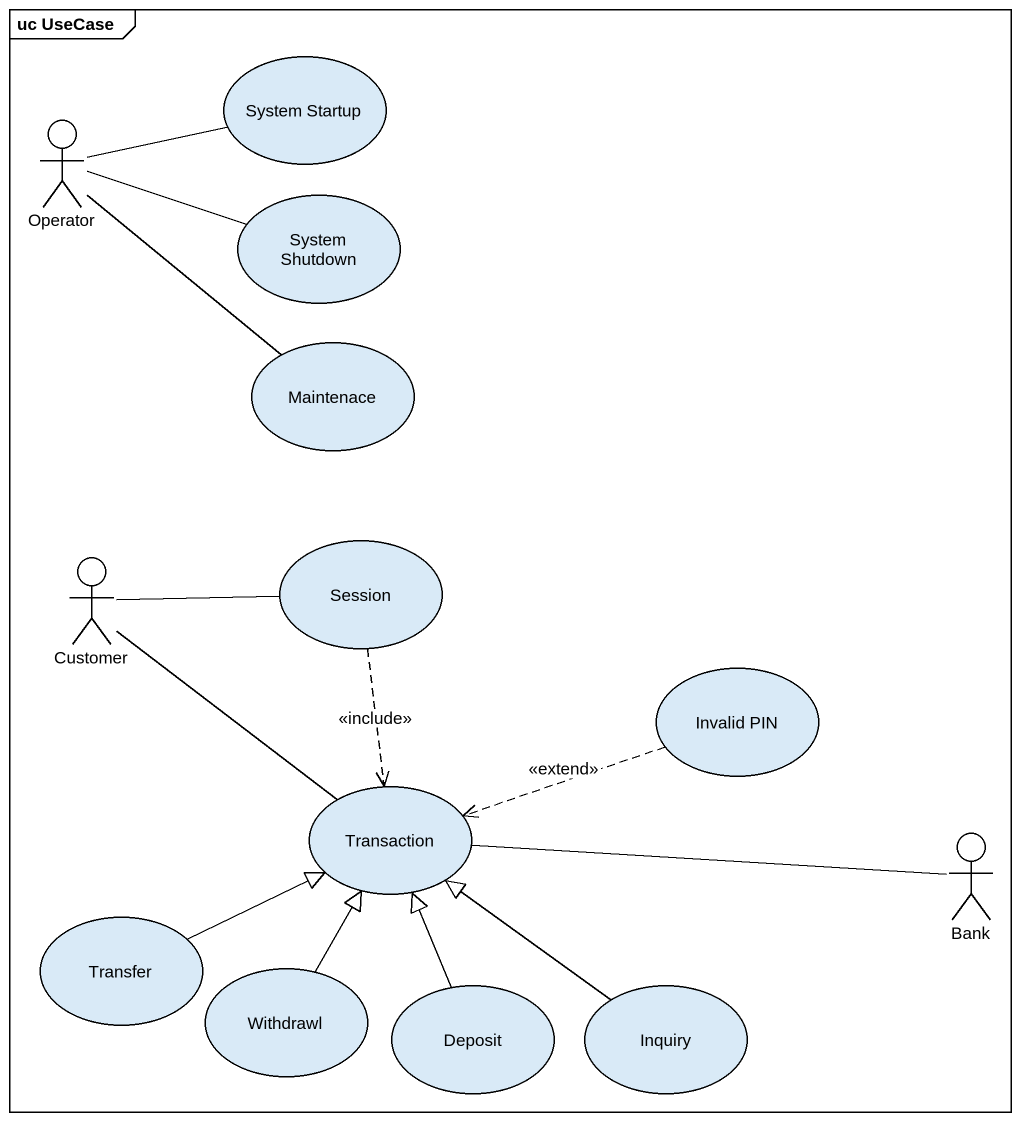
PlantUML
@startuml
mainframe uc UseCase
usecase "System Startup" as System_Startup
actor Operator
usecase "System Shutdown" as System_Shutdown
usecase Maintenace
actor Customer
usecase Session
usecase "Invalid PIN" as Invalid_PIN
usecase Transaction
actor Bank
usecase Transfer
usecase Withdrawl
usecase Deposit
usecase Inquiry
Operator -right- System_Startup
Operator -right- System_Shutdown
Operator -- Maintenace
Customer -right- Session
Customer -- Transaction
Session ..> Transaction : <<include>>
Invalid_PIN .left.> Transaction : <<extend>>
Bank -left- Transaction
Transfer -right-|> Transaction
Withdrawl -up-|> Transaction
Deposit -up-|> Transaction
Inquiry -up-|> Transaction
@enduml
